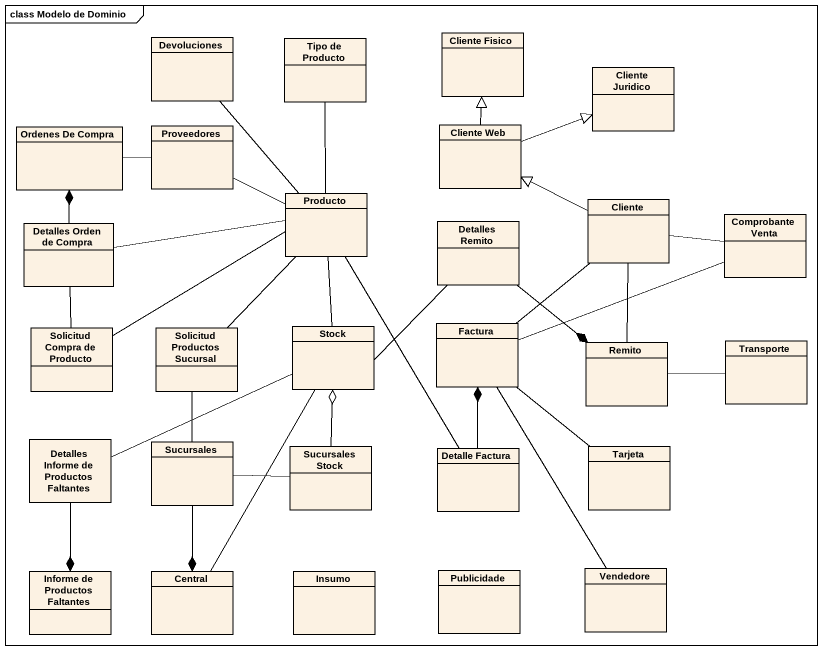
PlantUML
@startuml
mainframe class Modelo de Dominio
hide circle
hide empty members
class Devoluciones
class "Tipo de Producto" as Tipo_de_Producto
class "Cliente Fisico" as Cliente_Fisico
class "Cliente Juridico" as Cliente_Juridico
class "Ordenes De Compra" as Ordenes_De_Compra
class Proveedores
class "Cliente Web" as Cliente_Web
class Producto
class Cliente
class "Detalles Orden de Compra" as Detalles_Orden_de_Compra
class "Detalles Remito" as Detalles_Remito
class "Comprobante Venta" as Comprobante_Venta
class Factura
class "Solicitud Compra de Producto" as Solicitud_Compra_de_Producto
class "Solicitud Productos Sucursal" as Solicitud_Productos_Sucursal
class Stock
class Remito
class Transporte
class "Detalles Informe de Productos Faltantes" as Detalles_Informe_de
class Sucursales
class "Sucursales Stock" as Sucursales_Stock
class "Detalle Factura" as Detalle_Factura
class Tarjeta
class "Informe de Productos Faltantes" as Informe_de_Productos
class Central
class Insumo
class Publicidade
class Vendedore
Devoluciones -- Producto
Proveedores -left- Ordenes_De_Compra
Cliente_Web -up-|> Cliente_Fisico
Cliente_Web -right-|> Cliente_Juridico
Producto -up- Tipo_de_Producto
Producto -left- Proveedores
Producto -left- Detalles_Orden_de_Compra
Producto -left- Solicitud_Compra_de_Producto
Producto -- Stock
Cliente -left-|> Cliente_Web
Detalles_Orden_de_Compra -up-* Ordenes_De_Compra
Detalles_Orden_de_Compra -- Solicitud_Compra_de_Producto
Detalles_Remito --* Remito
Comprobante_Venta -left- Cliente
Factura -up- Cliente
Factura -right- Comprobante_Venta
Factura -- Tarjeta
Factura -- Vendedore
Solicitud_Productos_Sucursal -up- Producto
Stock -up- Detalles_Remito
Remito -up- Cliente
Transporte -left- Remito
Detalles_Informe_de -right- Stock
Detalles_Informe_de --* Informe_de_Productos
Sucursales -up- Solicitud_Productos_Sucursal
Sucursales --* Central
Sucursales_Stock -up-o Stock
Sucursales_Stock -left- Sucursales
Detalle_Factura -up- Producto
Detalle_Factura -up-* Factura
Central -up- Stock
@enduml
